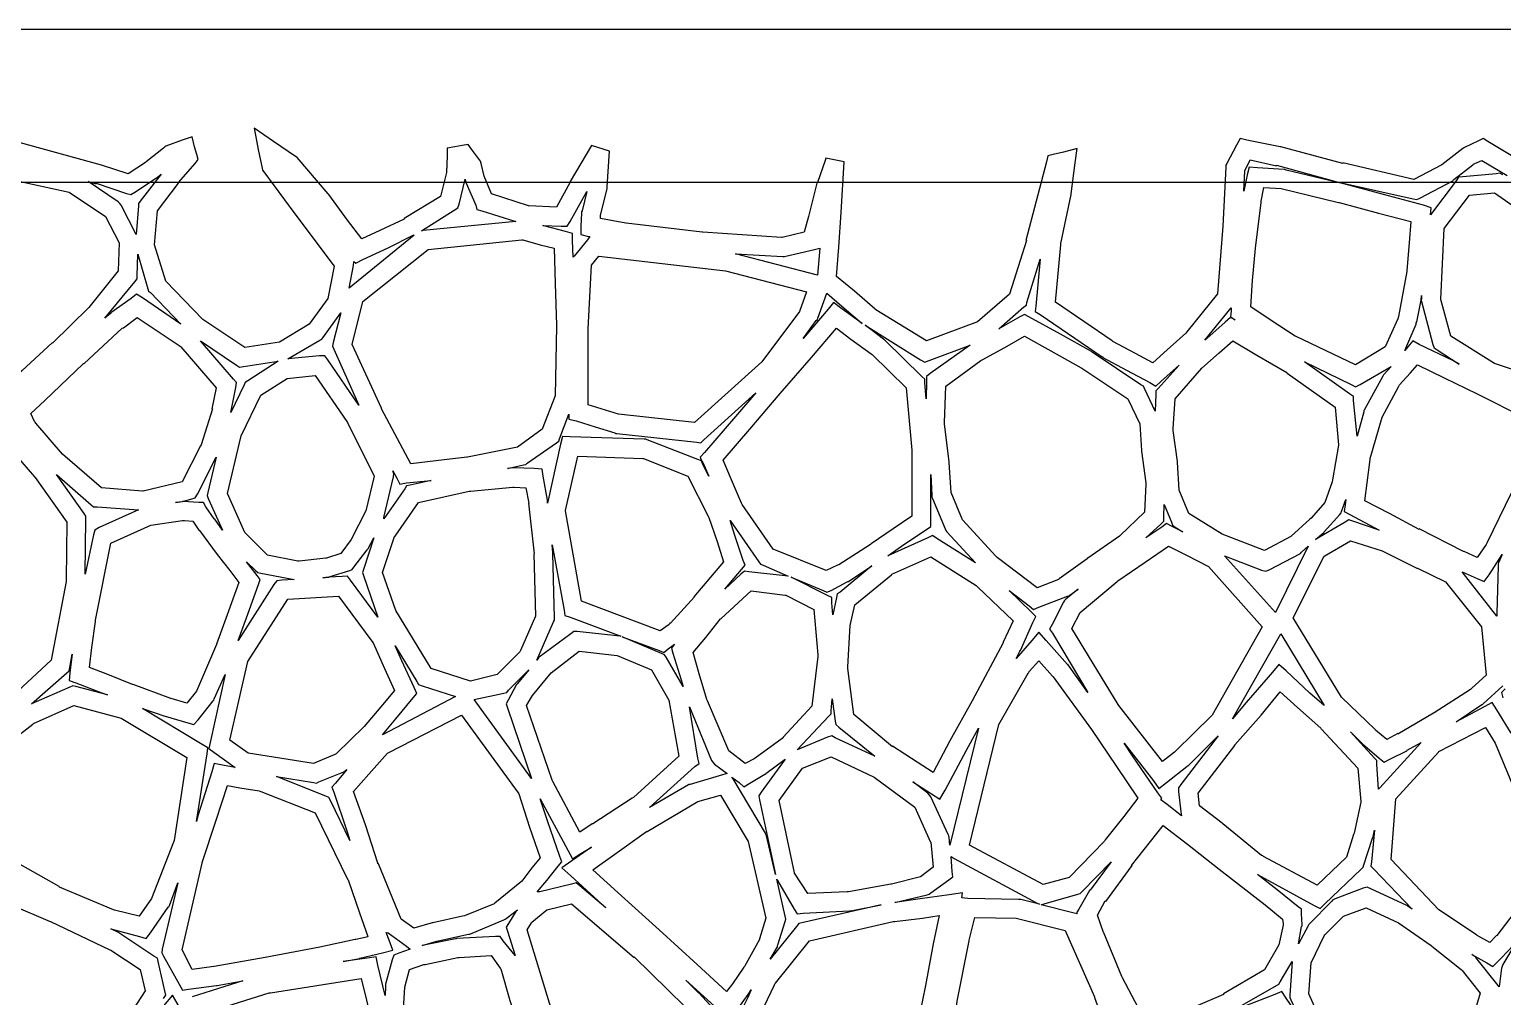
# Model space of a CAD drawing. Extents: x 0 to 84.1, y 0 to 54.9.
# Drawn here: x 19.44 to 41.2, y 40.58 to 54.87 of the extents above; entities that cross this region are included whole.
import ezdxf

# ---------------------------------------------------------------- set-up
doc = ezdxf.new("R2010")
doc.units = 0
doc.layers.add('Layer_1', color=7, linetype='CONTINUOUS')

msp = doc.modelspace()

# ---------------------------------------------------------------- linework, layer by layer
at = {"layer": 'Layer_1', "color": 7}
for points in [[(78.731181, 54.867691), (69.558958, 54.867691), (60.386736, 54.867691), (51.223333, 54.867691), (42.051111, 54.867691), (32.878889, 54.867691), (23.715486, 54.867691), (14.543264, 54.867691), (5.371042, 54.867691), (5.371042, 54.867706)], [(41.42517, 52.948355), (40.984198, 53.212938), (40.913643, 53.257035), (40.843087, 53.221757), (40.64, 53.124715), (40.622361, 53.11591), (40.613556, 53.107105), (40.304875, 52.86898), (39.890361, 52.648493), (38.840847, 52.895438), (38.840847, 52.886633), (37.923625, 53.133577), (37.91482, 53.133577), (37.420931, 53.230591), (37.323917, 53.257035), (37.271, 53.160021), (37.129889, 52.886618), (37.11225, 52.860174), (37.11225, 52.83373), (37.068153, 51.960605), (36.988778, 50.964008), (36.538987, 50.399563), (36.521348, 50.381924), (36.247945, 50.13498), (36.036278, 49.940952), (35.780514, 50.082063), (35.445375, 50.258452), (35.43657, 50.267258), (34.598723, 50.840521), (34.678098, 51.687188), (34.678098, 51.704827), (34.828028, 52.428021), (34.828028, 52.436827), (34.889765, 52.895438), (34.916209, 53.107105), (34.713362, 53.054188), (34.563431, 53.01891), (34.484056, 53.001271), (34.466417, 52.913077), (34.157737, 51.74891), (34.166542, 51.74891), (33.919597, 50.95516), (33.443347, 50.549466), (32.693695, 50.267243), (31.944042, 50.725855), (31.935237, 50.73466), (31.626556, 50.999243), (31.361973, 51.219729), (31.39725, 51.651882), (31.432528, 52.16341), (31.476625, 52.913063), (31.203223, 52.965979), (31.194417, 52.930702), (31.079765, 52.604382), (31.070959, 52.595577), (30.947487, 52.101688), (30.885751, 51.872382), (30.559431, 51.793007), (30.550626, 51.793007), (29.386459, 51.872382), (29.377654, 51.872382), (28.257585, 52.004674), (28.248779, 52.004674), (27.878363, 52.07523), (27.878363, 52.119327), (27.975377, 52.516202), (27.975377, 52.533841), (27.975377, 52.542646), (28.010654, 53.071813), (27.746071, 53.151188), (27.428571, 52.622021), (27.428571, 52.613216), (27.225724, 52.242799), (26.820029, 52.260438), (26.81121, 52.260438), (26.264404, 52.436827), (26.158571, 52.70141), (26.114474, 52.886618), (26.105654, 52.921896), (26.088015, 52.939535), (25.973363, 53.098285), (25.920446, 53.168841), (25.832252, 53.151202), (25.726418, 53.133563), (25.611765, 53.115924), (25.611765, 53.001271), (25.602946, 52.754327), (25.514752, 52.401549), (24.976765, 52.07523), (24.976765, 52.066424), (24.615168, 51.898855), (24.350585, 51.775383), (24.138918, 52.048785), (23.865515, 52.428021), (23.856696, 52.436827), (23.398085, 52.974813), (23.380446, 52.983618), (23.371627, 52.992424), (23.045307, 53.21291), (22.763085, 53.406937), (22.824821, 53.071799), (22.877738, 52.816035), (22.886557, 52.78959), (22.904196, 52.763146), (23.362807, 52.145785), (23.94489, 51.369674), (23.847877, 50.893424), (23.574474, 50.514188), (23.133502, 50.249605), (22.621974, 50.17023), (22.004613, 50.584743), (21.457807, 51.149188), (21.290238, 51.687174), (21.334335, 52.189882), (21.643015, 52.595577), (21.643015, 52.604382), (21.88996, 52.886604), (21.934057, 52.94834), (21.916418, 53.018896), (21.88114, 53.133549), (21.845863, 53.283479), (21.695932, 53.230563), (21.457807, 53.142368), (21.440168, 53.133563), (21.422529, 53.115924), (21.166667, 52.913049), (21.157847, 52.904243), (20.902083, 52.736674), (20.505208, 52.860146), (19.288125, 53.195285)], [(41.204374, 52.718978), (41.160277, 52.745423), (41.10736, 52.736617), (40.613471, 52.69252), (40.551735, 52.683715), (40.516457, 52.630798), (40.137221, 52.12809), (40.146026, 52.233923), (40.031374, 52.269201), (39.440471, 52.427951), (38.858388, 52.586701), (38.849582, 52.586701), (38.002916, 52.789548), (37.985277, 52.798353), (37.976471, 52.798353), (37.579596, 52.824798), (37.456124, 52.833603), (37.42968, 52.71895), (37.376763, 52.480825), (37.394402, 52.780686), (37.473777, 52.939436), (37.473819, 52.939507)], [(37.473819, 52.939507), (37.861875, 52.851312), (37.861875, 52.860118), (38.770278, 52.613173), (38.779083, 52.613173), (39.881514, 52.366229), (39.93443, 52.357424), (39.978528, 52.375062), (40.463597, 52.630826), (40.472402, 52.639632), (40.481208, 52.648437), (40.76343, 52.868923), (40.772235, 52.877728), (40.789874, 52.886534), (40.895707, 52.930631), (41.266124, 52.710145)], [(21.387153, 52.727897), (21.078472, 52.331022), (21.052014, 52.295744), (21.052014, 52.260466), (21.016736, 51.837133), (20.79625, 52.269286), (20.778611, 52.29573), (20.752153, 52.322174), (20.311181, 52.622035), (20.425833, 52.586757), (20.425833, 52.595563), (20.875625, 52.445632), (20.937361, 52.427993), (20.999097, 52.463271), (21.316597, 52.674938), (21.325417, 52.674938), (21.334236, 52.683743), (21.387153, 52.72784), (21.387153, 52.727897)], [(25.87625, 52.657299), (25.885069, 52.622021), (25.893889, 52.604382), (25.893889, 52.595577), (26.035, 52.269257), (26.052639, 52.207521), (26.123194, 52.189882), (26.625903, 52.031104), (25.258889, 51.898812), (25.232431, 51.889993), (25.7175, 52.198674), (25.770417, 52.233951), (25.788056, 52.286868), (25.87625, 52.657285), (25.87625, 52.657299)], [(5.371042, 52.609928), (5.3975, 52.609928), (14.543264, 52.609928), (23.715486, 52.609928), (32.878889, 52.609928), (42.051111, 52.609928)], [(19.217569, 52.63966), (20.028958, 52.463271), (20.566944, 52.101674), (20.769792, 51.713618), (20.752153, 51.299104), (20.32, 50.761104), (19.782014, 50.231937), (19.782014, 50.240743), (19.332222, 49.826229), (19.138194, 49.658659), (19.085278, 49.605743), (18.882431, 49.993798), (18.600208, 50.549423), (18.326806, 51.096229), (18.088681, 51.563659), (18.220972, 51.722409), (18.397361, 51.934076), (18.406181, 51.942881), (18.415, 51.951687), (19.217569, 52.639603), (19.217569, 52.63966)], [(27.675417, 52.472133), (27.604861, 52.189911), (27.596042, 52.172272), (27.596042, 52.154633), (27.587222, 51.960605), (27.587222, 51.837133), (27.701875, 51.810689), (27.719514, 51.810689), (27.684236, 51.757772), (27.490208, 51.519647), (27.472569, 51.502008), (27.46375, 51.748952), (27.46375, 51.854786), (27.357917, 51.88123), (27.058056, 51.960605), (27.022778, 51.96941), (27.296181, 51.960605), (27.384375, 51.960605), (27.428472, 52.031161), (27.675417, 52.472133), (27.675417, 52.472133)], [(37.676667, 52.533855), (37.932431, 52.516216), (38.779097, 52.313369), (38.787903, 52.313369), (39.369986, 52.154619), (39.846236, 52.031146), (39.819792, 51.713646), (39.784514, 51.307952), (39.784514, 51.290313), (39.661042, 50.628855), (39.652236, 50.593577), (39.467028, 50.179063), (39.026056, 49.91448), (38.152931, 50.328994), (38.135292, 50.337799), (37.782514, 50.567105), (37.482653, 50.769952), (37.509097, 51.158007), (37.553194, 51.634257), (37.632569, 52.313355), (37.632569, 52.330993), (37.676667, 52.533841), (37.676667, 52.533855)], [(41.080972, 52.454494), (42.06875, 51.766577), (42.086389, 51.748938), (43.100625, 50.717063), (42.836042, 49.923313), (42.209861, 49.552897), (41.080972, 49.932133), (40.437153, 50.337827), (40.287222, 50.875813), (40.287222, 50.884619), (40.340139, 51.925313), (40.710556, 52.419202), (41.080972, 52.45448), (41.080972, 52.454494)], [(25.108958, 51.828257), (25.117778, 51.828257), (25.126597, 51.828257), (24.165278, 51.043326), (24.227014, 51.378465), (24.235833, 51.440201), (24.262292, 51.413757), (24.368125, 51.466674), (24.738542, 51.643063), (25.108958, 51.828271), (25.108958, 51.828257)], [(26.714097, 51.757701), (26.731736, 51.757701), (26.9875, 51.687146), (27.190347, 51.634229), (27.207986, 51.113882), (27.225625, 50.496521), (27.225625, 50.487715), (27.207986, 49.45584), (27.013958, 48.961952), (26.652361, 48.697368), (25.911528, 48.547438), (25.902708, 48.547438), (25.444097, 48.494521), (25.073681, 48.450424), (24.879653, 48.82084), (24.641528, 49.261813), (24.641528, 49.270618), (24.209375, 50.214299), (24.368125, 50.849299), (25.329444, 51.61659), (26.714097, 51.757701), (26.714097, 51.757701)], [(31.115, 51.634243), (31.079722, 51.237368), (29.871458, 51.554868), (30.568194, 51.510771), (30.594639, 51.510771), (30.612278, 51.519576), (31.035611, 51.61659), (31.114986, 51.634229), (31.115, 51.634243)], [(21.043194, 51.546049), (21.193125, 51.034521), (21.201944, 50.999243), (21.228403, 50.981604), (21.678194, 50.514174), (21.11375, 50.902229), (21.025556, 50.955146), (20.946181, 50.89341), (20.646319, 50.681743), (20.646319, 50.672938), (20.6375, 50.672938), (20.558125, 50.602382), (20.999097, 51.140368), (21.034375, 51.184466), (21.034375, 51.228563), (21.043194, 51.546063), (21.043194, 51.546049)], [(27.851806, 51.519605), (29.721528, 51.299118), (30.920972, 50.990438), (30.815139, 50.699396), (30.259514, 49.958563), (29.262917, 49.05898), (28.142847, 49.182452), (27.887083, 49.261827), (27.693056, 49.323563), (27.693056, 49.835091), (27.693056, 50.434813), (27.693056, 50.443618), (27.745972, 51.387299), (27.851806, 51.51959), (27.851806, 51.519605)], [(34.369375, 51.47555), (34.307639, 50.778814), (34.298834, 50.699439), (34.369389, 50.655341), (35.286611, 50.029161), (35.295417, 50.029161), (35.295417, 50.020355), (35.648194, 49.835147), (35.992153, 49.649939), (36.080347, 49.597022), (36.150903, 49.667578), (36.424306, 49.905703), (36.115625, 49.561744), (36.080347, 49.526467), (36.080347, 49.47355), (36.071542, 49.226605), (35.912792, 49.561744), (35.895153, 49.597022), (35.859875, 49.614661), (35.136681, 50.09973), (35.127875, 50.108536), (34.669264, 50.3643), (34.201806, 50.619993), (34.140069, 50.655271), (34.069514, 50.619993), (33.760833, 50.443604), (34.13125, 50.769924), (34.166528, 50.796368), (34.175333, 50.831646), (34.369361, 51.475465), (34.369375, 51.47555)], [(31.220833, 50.972771), (31.441319, 50.778743), (31.741181, 50.522979), (31.423681, 50.752285), (31.317847, 50.83166), (31.238472, 50.734646), (30.868056, 50.302493), (31.062083, 50.567076), (31.079722, 50.584715), (31.088528, 50.602354), (31.220819, 50.972771), (31.220833, 50.972771)], [(40.005, 50.937493), (40.005, 50.893396), (39.996195, 50.866952), (40.005, 50.849313), (40.172569, 50.214313), (40.190208, 50.161396), (40.234306, 50.134952), (40.560625, 49.923285), (40.463611, 49.976202), (39.969722, 50.214327), (39.872708, 50.267243), (39.802153, 50.179049), (39.758056, 50.126132), (39.925625, 50.514188), (39.925625, 50.531827), (39.93443, 50.549466), (39.996166, 50.866966), (40.004972, 50.937521), (40.005, 50.937493)], [(37.191597, 50.752285), (37.191597, 50.708187), (37.182792, 50.619993), (37.253347, 50.575896), (37.182792, 50.611174), (37.103417, 50.540618), (36.830014, 50.302493), (36.80357, 50.276049), (37.191625, 50.752299), (37.191597, 50.752285)], [(21.034375, 50.611202), (21.669375, 50.187868), (21.678194, 50.179063), (22.198542, 49.570521), (22.136806, 49.261841), (22.145625, 49.261841), (21.978056, 48.732674), (21.969236, 48.715035), (21.695833, 48.185869), (21.122569, 48.044758), (21.11375, 48.044758), (20.505208, 48.097674), (19.931944, 48.591563), (19.535069, 49.050174), (19.52625, 49.067813), (19.517431, 49.076618), (19.464514, 49.191271), (19.667361, 49.385299), (20.240625, 49.932105), (20.249444, 49.932105), (20.813889, 50.452452), (20.831528, 50.461257), (21.034375, 50.611188), (21.034375, 50.611202)], [(24.041806, 50.681729), (23.927153, 50.240757), (23.918333, 50.18784), (23.935972, 50.143743), (24.306389, 49.314715), (23.847778, 49.984993), (23.803681, 50.046729), (23.724306, 50.046729), (23.256875, 50.002632), (23.733125, 50.276035), (23.759583, 50.293674), (23.777222, 50.311312), (24.041806, 50.681729), (24.041806, 50.681729)], [(31.785278, 50.496549), (32.605486, 49.985021), (32.667222, 49.949743), (32.728958, 49.976188), (33.3375, 50.205493), (32.746597, 49.78216), (32.693681, 49.738063), (32.693681, 49.667507), (32.684875, 49.411743), (32.667236, 49.649868), (32.667236, 49.702785), (32.623139, 49.738063), (32.076334, 50.276049), (32.067528, 50.284854), (32.058723, 50.293659), (31.78532, 50.496507), (31.785278, 50.496549)], [(21.969236, 50.267243), (22.498403, 49.905646), (22.5425, 49.879202), (22.604236, 49.888007), (23.115764, 49.967382), (22.665972, 49.676341), (22.630694, 49.649896), (22.613056, 49.614619), (22.419028, 49.208924), (22.489583, 49.579341), (22.498403, 49.649896), (22.454306, 49.702813), (21.969236, 50.267258), (21.969236, 50.267243)], [(31.361944, 50.452452), (31.573611, 50.293702), (31.873472, 50.073216), (31.891111, 50.06441), (32.393819, 49.570521), (32.473194, 48.653299), (32.473194, 48.644494), (32.473194, 48.124147), (32.473194, 47.674355), (32.199792, 47.489147), (31.873472, 47.268661), (31.864667, 47.259855), (31.397236, 46.959994), (31.379597, 46.951189), (31.212028, 46.871814), (30.427097, 47.189314), (29.968486, 47.850772), (29.959681, 47.868411), (29.80975, 48.212369), (29.686278, 48.503411), (30.083153, 48.962022), (30.532945, 49.491189), (30.991556, 50.020355), (31.361973, 50.452508), (31.361944, 50.452452)], [(34.140069, 50.337799), (34.528125, 50.117313), (34.977917, 49.870368), (34.986722, 49.861563), (35.665819, 49.411771), (35.842208, 49.041355), (35.868652, 48.64448), (35.868652, 48.635674), (35.930388, 48.168244), (35.930388, 48.150605), (35.91275, 47.736091), (35.551152, 47.392133), (35.542347, 47.383327), (35.074916, 47.057008), (35.066111, 47.057008), (35.066111, 47.048203), (34.651597, 46.748342), (34.642792, 46.739536), (34.325292, 46.616064), (33.734389, 47.065856), (33.71675, 47.083495), (33.222861, 47.621481), (33.055292, 48.027175), (33.028848, 48.468147), (33.028848, 48.476953), (32.958292, 49.041397), (32.958292, 49.059036), (32.975931, 49.597022), (33.496278, 49.976258), (33.513917, 49.985064), (33.849056, 50.170272), (34.140069, 50.337771), (34.140069, 50.337799)], [(37.218056, 50.267243), (37.570833, 50.055577), (38.011806, 49.799813), (38.020611, 49.791008), (38.726166, 49.288299), (38.779083, 48.732674), (38.779083, 48.723869), (38.690889, 48.212341), (38.682083, 48.185897), (38.57625, 47.877216), (38.373403, 47.647911), (38.355764, 47.630272), (38.073542, 47.374508), (37.685486, 47.171661), (37.059306, 47.409786), (36.565417, 47.718466), (36.424306, 48.062425), (36.397861, 48.476939), (36.397861, 48.485744), (36.336125, 48.944355), (36.336125, 48.961994), (36.336125, 48.970799), (36.362569, 49.411771), (36.759444, 49.861563), (37.015208, 50.090869), (37.218056, 50.267258), (37.218056, 50.267243)], [(38.276389, 49.958577), (38.964306, 49.623438), (39.026042, 49.58816), (39.096597, 49.623438), (39.555208, 49.888021), (39.449375, 49.773369), (39.44057, 49.764563), (39.431764, 49.746924), (39.158362, 49.244216), (39.149556, 49.235411), (39.149556, 49.217772), (39.052542, 48.856175), (38.999626, 49.385341), (38.999626, 49.447077), (38.93789, 49.482355), (38.276431, 49.958605), (38.276389, 49.958577)], [(41.327917, 48.018285), (40.966319, 47.277452), (40.957514, 47.259813), (40.825222, 47.065785), (40.631195, 47.15398), (40.622389, 47.15398), (39.96975, 47.489118), (39.96975, 47.480313), (39.528778, 47.718438), (39.167181, 47.903646), (39.202459, 48.16823), (39.246556, 48.512188), (39.246556, 48.529827), (39.422945, 49.138369), (39.66107, 49.58816), (39.669875, 49.596966), (39.678681, 49.614605), (39.837431, 49.790993), (39.943264, 49.914466), (39.943264, 49.914437)], [(39.943264, 49.914437), (40.340139, 49.72041), (40.825208, 49.482285), (41.530764, 49.129507)], [(23.662569, 49.755702), (24.13, 49.076604), (24.138819, 49.058965), (24.535694, 48.265215), (24.412222, 47.753688), (24.191736, 47.330354), (24.041806, 47.127507), (23.830139, 47.056952), (23.821319, 47.056952), (23.424444, 47.012854), (23.406806, 47.012854), (22.957014, 47.101049), (22.621875, 47.436188), (22.366111, 48.009437), (22.568958, 48.864924), (22.86, 49.464646), (23.248056, 49.71159), (23.662569, 49.755687), (23.662569, 49.755702)], [(30.171319, 49.499952), (29.871458, 49.147174), (29.412847, 48.618007), (29.351111, 48.547452), (29.36875, 48.494535), (29.386389, 48.468091), (29.474583, 48.265244), (29.386389, 48.441633), (29.36875, 48.494549), (29.315833, 48.512188), (28.566181, 48.80323), (28.548542, 48.812035), (28.522097, 48.812035), (27.428486, 48.847313), (27.313819, 48.856104), (27.287361, 48.741451), (27.093333, 47.868326), (27.093333, 47.903604), (27.093333, 47.912409), (27.031597, 48.265187), (27.013958, 48.371021), (26.899306, 48.379826), (26.590625, 48.388631), (26.581806, 48.388631), (26.572986, 48.388631), (26.502431, 48.379826), (26.740556, 48.432743), (26.775833, 48.441548), (26.793472, 48.459187), (27.225625, 48.759048), (27.260903, 48.785492), (27.269722, 48.82077), (27.410833, 49.182367), (27.410833, 49.111812), (27.516667, 49.085367), (27.798889, 48.997173), (28.089931, 48.908978), (28.09875, 48.900173), (28.116389, 48.900173), (29.298194, 48.767881), (29.359931, 48.759076), (29.404028, 48.803173), (30.171319, 49.499909), (30.171319, 49.499952)], [(19.032361, 48.812035), (19.235208, 48.58273), (19.517431, 48.25641), (19.52625, 48.247605), (19.993681, 47.586146), (19.984861, 46.73948), (19.984861, 46.713036), (19.764375, 45.548869), (19.199931, 45.028522), (18.776597, 44.790397), (18.767778, 44.790397), (18.688403, 44.755119), (18.600208, 44.966786), (18.591389, 44.966786), (18.362083, 45.786994), (18.370903, 45.786994), (17.974028, 47.674355), (18.476736, 48.344633), (18.485556, 48.353438), (18.494375, 48.362243), (18.803056, 48.618007), (19.032361, 48.812035), (19.032361, 48.812035)], [(22.198542, 48.54748), (22.075069, 48.027133), (22.06625, 47.983036), (22.083889, 47.938938), (22.295556, 47.471508), (22.180903, 47.630258), (22.172083, 47.639063), (22.048611, 47.815452), (22.013333, 47.877188), (21.942778, 47.877188), (21.713472, 47.894827), (21.704653, 47.894827), (21.695833, 47.886022), (21.598819, 47.877216), (21.704653, 47.894855), (21.828125, 47.930133), (21.889861, 47.947772), (21.925139, 48.000689), (22.198542, 48.547494), (22.198542, 48.54748)], [(27.543125, 48.565119), (28.504444, 48.529841), (28.51325, 48.529841), (29.165889, 48.265258), (29.46575, 47.674355), (29.474555, 47.656716), (29.598027, 47.303938), (29.695041, 47.004077), (29.501013, 46.774772), (29.254069, 46.48373), (29.262874, 46.48373), (28.910097, 46.095674), (28.901291, 46.095674), (28.892486, 46.078036), (28.760194, 45.981022), (27.596028, 46.421994), (27.357903, 47.75373), (27.357903, 47.762535), (27.543111, 48.565105), (27.543125, 48.565119)], [(24.809097, 48.344633), (24.870833, 48.238799), (24.914931, 48.150605), (25.011944, 48.168244), (25.373542, 48.203522), (25.064861, 48.132966), (25.011944, 48.124161), (24.985486, 48.080064), (24.676806, 47.639091), (24.676806, 47.65673), (24.817917, 48.256452), (24.826736, 48.30055), (24.809097, 48.344647), (24.809097, 48.344633)], [(19.84375, 48.291716), (20.355278, 47.841924), (20.390556, 47.81548), (20.443472, 47.81548), (21.052014, 47.771383), (20.469931, 47.5068), (20.408194, 47.471522), (20.390556, 47.400966), (20.267083, 46.818883), (20.275903, 47.630272), (20.275903, 47.674369), (20.249444, 47.718396), (19.84375, 48.29166), (19.84375, 48.291716)], [(26.581806, 48.106522), (26.599444, 48.106522), (26.775833, 48.097717), (26.819931, 47.868411), (26.811111, 47.868411), (26.899306, 47.118758), (26.890486, 47.118758), (26.916944, 46.201536), (26.696458, 45.690008), (26.687639, 45.672369), (26.3525, 45.33723), (25.955625, 45.240217), (25.373542, 45.425425), (24.853194, 46.280911), (24.659167, 46.845355), (24.835556, 47.374522), (24.844375, 47.383327), (25.188333, 47.877216), (25.937986, 48.044786), (25.955625, 48.044786), (26.581806, 48.106522), (26.581806, 48.106522)], [(32.755417, 48.291716), (32.773056, 47.983036), (32.773056, 47.956591), (32.781861, 47.938952), (32.967069, 47.489161), (32.975875, 47.462717), (32.993513, 47.445078), (33.416847, 46.986467), (32.843583, 47.348064), (32.781847, 47.392161), (32.711291, 47.356883), (32.120388, 47.0923), (32.358513, 47.259869), (32.693652, 47.480355), (32.755388, 47.524453), (32.755388, 47.595008), (32.755388, 48.124175), (32.755388, 48.291744), (32.755417, 48.291716)], [(38.884931, 47.921328), (38.876125, 47.841953), (38.858486, 47.744939), (38.946681, 47.700842), (39.378834, 47.471536), (38.990778, 47.603828), (38.929042, 47.621467), (38.876125, 47.586189), (38.435153, 47.330425), (38.558625, 47.436258), (38.567431, 47.445064), (38.796736, 47.700827), (38.814375, 47.727272), (38.82318, 47.744911), (38.884916, 47.921299), (38.884931, 47.921328)], [(36.203819, 47.850702), (36.309653, 47.586118), (36.327292, 47.542021), (36.362569, 47.515577), (36.477222, 47.445021), (36.318472, 47.524396), (36.239097, 47.568493), (36.168542, 47.515577), (35.930417, 47.356827), (36.150903, 47.559674), (36.195, 47.603771), (36.195, 47.665507), (36.203805, 47.850716), (36.203819, 47.850702)], [(21.704653, 47.612591), (21.731111, 47.612591), (21.854583, 47.603785), (21.942778, 47.471494), (21.951597, 47.471494), (21.951597, 47.462688), (22.216181, 47.109911), (22.401389, 46.871786), (22.533681, 46.695397), (22.38375, 46.272063), (22.207361, 45.786994), (22.207361, 45.778189), (21.9075, 45.090272), (21.766389, 44.913883), (21.537083, 44.984439), (21.528264, 44.984439), (20.972639, 45.187286), (20.963819, 45.187286), (20.602222, 45.337146), (20.328819, 45.442979), (20.364097, 45.734021), (20.417014, 46.122076), (20.417014, 46.139715), (20.646319, 47.277424), (21.237222, 47.542007), (21.704653, 47.612562), (21.704653, 47.612591)], [(29.792083, 47.612591), (30.215417, 47.004049), (30.241861, 46.968771), (30.277139, 46.951132), (30.647555, 46.792382), (30.065472, 46.854118), (30.003736, 46.862924), (29.950819, 46.818827), (29.712694, 46.59834), (29.959639, 46.889382), (30.012555, 46.951118), (29.986111, 47.021674), (29.862639, 47.39209), (29.792083, 47.612577), (29.792083, 47.612591)], [(24.526875, 47.356827), (24.376944, 46.889396), (24.359306, 46.845299), (24.376944, 46.801202), (24.588611, 46.183841), (24.182917, 46.730646), (24.138819, 46.792382), (24.059444, 46.783577), (23.865417, 46.774772), (23.777222, 46.765966), (23.856597, 46.774772), (23.865417, 46.774772), (23.883056, 46.783577), (24.174097, 46.871771), (24.209375, 46.88941), (24.235833, 46.924688), (24.429861, 47.180452), (24.438681, 47.189257), (24.4475, 47.198063), (24.526875, 47.356813), (24.526875, 47.356827)], [(27.163889, 47.250965), (27.340278, 46.289646), (27.349097, 46.210271), (27.428472, 46.183827), (28.178125, 45.901604), (28.160486, 45.901604), (27.534306, 45.97216), (27.481389, 45.97216), (27.437292, 45.936882), (26.969861, 45.592924), (26.961042, 45.584118), (26.952222, 45.56648), (26.934583, 45.548841), (27.181528, 46.113285), (27.199167, 46.139729), (27.199167, 46.175007), (27.172708, 47.127507), (27.172708, 47.136312), (27.163889, 47.250965), (27.163889, 47.250965)], [(36.265556, 47.233326), (36.530139, 47.101035), (36.856458, 46.933465), (37.650208, 46.042701), (36.909375, 44.737424), (36.362569, 44.199437), (36.353764, 44.190632), (36.177375, 44.049521), (35.533556, 44.878549), (35.52475, 44.896188), (34.836834, 46.016257), (34.960306, 46.254382), (35.507112, 46.712993), (35.515917, 46.721799), (35.921611, 46.995201), (36.265556, 47.233326), (36.265556, 47.233326)], [(38.329306, 47.233326), (37.844236, 46.254368), (37.094583, 47.092215), (37.641389, 46.880549), (37.703125, 46.86291), (37.764861, 46.889354), (38.205833, 47.118659), (38.214639, 47.127465), (38.232278, 47.145104), (38.329306, 47.233326), (38.329306, 47.233326)], [(38.955486, 47.31273), (39.422917, 47.162799), (39.440556, 47.153994), (39.934444, 46.907049), (39.94325, 46.907049), (40.357764, 46.704202), (40.88693, 46.042744), (40.957486, 45.328369), (40.745819, 45.134341), (40.72818, 45.116702), (40.190194, 44.772744), (40.181389, 44.763938), (39.652222, 44.455258), (39.652222, 44.464063), (39.493472, 44.375869), (39.325903, 44.51698), (39.317097, 44.525785), (38.823209, 45.002035), (38.108834, 46.175021), (38.567445, 47.083424), (38.9555, 47.31273), (38.955486, 47.31273)], [(22.648333, 47.004049), (22.780625, 46.871757), (22.815903, 46.845313), (22.86, 46.836508), (23.353889, 46.739494), (23.168681, 46.730689), (23.098125, 46.721883), (23.054028, 46.668882), (22.524861, 45.839854), (22.648333, 46.174993), (22.824722, 46.668882), (22.851181, 46.739437), (22.807083, 46.801174), (22.648333, 47.004021), (22.648333, 47.004049)], [(32.755417, 47.074576), (33.425694, 46.651243), (33.443333, 46.633604), (33.9725, 46.130896), (33.822569, 45.813396), (33.822569, 45.80459), (33.363958, 44.949104), (33.037639, 44.358202), (32.790694, 43.890771), (32.552569, 44.040702), (32.190972, 44.278827), (32.190972, 44.270021), (31.617708, 44.746271), (31.529514, 45.425368), (31.529514, 45.443007), (31.529514, 45.451813), (31.564792, 46.060354), (31.635347, 46.369035), (32.173333, 46.809993), (32.182139, 46.818798), (32.755403, 47.074562), (32.755417, 47.074576)], [(41.195625, 47.109854), (41.142708, 46.986382), (41.133903, 46.968743), (41.133903, 46.942299), (41.116264, 46.245563), (41.116264, 46.227924), (41.116264, 46.219118), (41.116264, 46.20148), (40.604736, 46.854118), (40.825222, 46.757105), (40.931056, 46.713007), (41.001611, 46.810021), (41.195639, 47.109882), (41.195625, 47.109854)], [(31.882292, 46.942313), (31.414861, 46.554257), (31.370764, 46.527813), (31.361959, 46.474896), (31.309042, 46.219133), (31.291403, 46.395521), (31.291403, 46.474896), (31.220847, 46.510174), (30.691681, 46.774758), (31.167931, 46.58073), (31.220847, 46.554286), (31.282584, 46.58073), (31.520709, 46.704202), (31.529514, 46.713007), (31.538319, 46.713007), (31.882278, 46.942313), (31.882292, 46.942313)], [(30.100764, 46.571953), (30.603472, 46.510217), (30.612278, 46.510217), (31.026791, 46.29855), (31.088528, 45.628272), (31.088528, 45.601828), (31.000333, 44.869814), (30.577, 44.411203), (30.559361, 44.393564), (30.162486, 44.102522), (30.144847, 44.093717), (30.012555, 44.023161), (29.77443, 44.20837), (29.45693, 44.949203), (29.448125, 44.966842), (29.333472, 45.346078), (29.245278, 45.663578), (29.430486, 45.884064), (29.650972, 46.157467), (29.659778, 46.166272), (30.10075, 46.571967), (30.100764, 46.571953)], [(34.933819, 46.598397), (34.748611, 46.448466), (34.730972, 46.430827), (34.713333, 46.404383), (34.545764, 46.078064), (34.510486, 46.007508), (34.554583, 45.945772), (35.074931, 45.072647), (34.783889, 45.478342), (34.783889, 45.487147), (34.775084, 45.487147), (34.457584, 45.839925), (34.35175, 45.963397), (34.245917, 45.839925), (34.016611, 45.575341), (34.069528, 45.681175), (34.069528, 45.68998), (34.078333, 45.68998), (34.263542, 46.104494), (34.307639, 46.192688), (34.237083, 46.263244), (33.910764, 46.580744), (34.210625, 46.351438), (34.272361, 46.298522), (34.351736, 46.333799), (34.775069, 46.492549), (34.792708, 46.501355), (34.810347, 46.51016), (34.933819, 46.598355), (34.933819, 46.598397)], [(24.006528, 46.492578), (24.500417, 45.831119), (24.518056, 45.804675), (24.685625, 45.425439), (24.835556, 45.09912), (24.632708, 44.860995), (24.385764, 44.569953), (23.97125, 44.164258), (23.953611, 44.155453), (23.636111, 44.023161), (22.674792, 44.173092), (22.401389, 44.36712), (22.665972, 45.531286), (23.256875, 46.448509), (24.006528, 46.492606), (24.006528, 46.492578)], [(37.923611, 45.936967), (38.567431, 44.878633), (38.355764, 45.063842), (38.002986, 45.390161), (37.897153, 45.487175), (37.800139, 45.372522), (37.412083, 44.922731), (37.209236, 44.684606), (37.923611, 45.936967), (37.923611, 45.936967)], [(24.844375, 45.760606), (25.161875, 45.231439), (25.188333, 45.187342), (25.24125, 45.169703), (25.735139, 45.010953), (24.659167, 44.446509), (24.853194, 44.684634), (25.108958, 44.993314), (25.161875, 45.055051), (25.126597, 45.143245), (24.941389, 45.539993), (24.844375, 45.760479), (24.844375, 45.760606)], [(28.195764, 45.892884), (28.742569, 45.690036), (28.813125, 45.663592), (28.874861, 45.716509), (28.971875, 45.787064), (28.927778, 45.725328), (28.945417, 45.654773), (29.068889, 45.257771), (29.095333, 45.160757), (28.848389, 45.59291), (28.821944, 45.628187), (28.777847, 45.645826), (28.195764, 45.892771), (28.195764, 45.892884)], [(20.073056, 45.637049), (20.037778, 45.363646), (20.028958, 45.248994), (20.125972, 45.213716), (20.496389, 45.072605), (20.593403, 45.037327), (20.125972, 45.160799), (20.081875, 45.169605), (20.037778, 45.151937), (19.473333, 44.904993), (19.993681, 45.363604), (20.028958, 45.390048), (20.037778, 45.442965), (20.073056, 45.636993), (20.073056, 45.637049)], [(27.560764, 45.681104), (28.125208, 45.619368), (28.627917, 45.407701), (28.883681, 44.95791), (29.033611, 44.128882), (28.363333, 43.52034), (28.345694, 43.511535), (27.763611, 43.132299), (27.754792, 43.132299), (27.569583, 43.008827), (27.172708, 43.758479), (27.163889, 43.776118), (26.784653, 44.878549), (26.872847, 45.028479), (27.14625, 45.363618), (27.560764, 45.681118), (27.560764, 45.681104)], [(34.351736, 45.539993), (34.554583, 45.310687), (34.563389, 45.301882), (35.127833, 44.525771), (35.49825, 43.978965), (35.81575, 43.511535), (35.604083, 43.238132), (35.33068, 42.894174), (35.321875, 42.876535), (34.801528, 42.338549), (34.413472, 42.232715), (33.328681, 42.814799), (33.760833, 44.596327), (34.192986, 45.354799), (34.201791, 45.363604), (34.210597, 45.381243), (34.351708, 45.539993), (34.351736, 45.539993)], [(22.330833, 45.337202), (22.110347, 44.331786), (22.092708, 44.243591), (22.163264, 44.190674), (22.480764, 43.961369), (22.295556, 43.996647), (22.172083, 44.023091), (22.136806, 43.899619), (21.933958, 43.264619), (21.9075, 43.167605), (22.06625, 44.164202), (22.075069, 44.252396), (21.995694, 44.305313), (21.11375, 44.83448), (21.440069, 44.719827), (21.448889, 44.719827), (21.784028, 44.622813), (21.872222, 44.596369), (21.933958, 44.666924), (22.154444, 44.949147), (22.163264, 44.957952), (22.172083, 44.975549), (22.330833, 45.337146), (22.330833, 45.337202)], [(26.819931, 45.407744), (26.652361, 45.204896), (26.643542, 45.196091), (26.634722, 45.187286), (26.51125, 44.95798), (26.484792, 44.905064), (26.502431, 44.843327), (26.855208, 43.802633), (26.008542, 44.9668), (26.449514, 45.063814), (26.493611, 45.072619), (26.520069, 45.107897), (26.819931, 45.407758), (26.819931, 45.407744)], [(37.914792, 45.081438), (38.170556, 44.852133), (38.514514, 44.543452), (38.523319, 44.534647), (39.061305, 43.952564), (39.105403, 43.458675), (39.105403, 43.449869), (39.008389, 42.991258), (38.999583, 42.973619), (38.89375, 42.63848), (38.461597, 42.223967), (37.667847, 42.6473), (37.659042, 42.656105), (37.641403, 42.664911), (37.068139, 43.132341), (37.059334, 43.141146), (36.724195, 43.39691), (36.706556, 43.582119), (37.244542, 44.287674), (37.244542, 44.29648), (37.632598, 44.737452), (37.91482, 45.08141), (37.914792, 45.081438)], [(41.327931, 44.472854), (41.116264, 44.816813), (41.045709, 44.922646), (40.931056, 44.86091), (40.516542, 44.640424), (40.895778, 44.896188), (40.904583, 44.896188), (40.913389, 44.904993), (41.20443, 45.169576)], [(41.239722, 45.125507), (41.186806, 45.072591), (41.204444, 44.993216)], [(20.099514, 44.878549), (20.79625, 44.69334), (21.766389, 44.111257), (21.581181, 42.885354), (21.572361, 42.85891), (21.246042, 42.029882), (21.060833, 41.765299), (20.699236, 41.853493), (20.681597, 41.862299), (19.887847, 42.197438), (19.879028, 42.206243), (18.997083, 42.700132), (18.803056, 43.317493), (18.829514, 44.093604), (19.490972, 44.605132), (19.499792, 44.613937), (20.099514, 44.878521), (20.099514, 44.878549)], [(29.192361, 44.86091), (29.518681, 44.06716), (29.536319, 44.040716), (29.562764, 44.014271), (29.747972, 43.87316), (29.677416, 43.855521), (29.201166, 43.71441), (29.183528, 43.71441), (29.174722, 43.705605), (28.601458, 43.370466), (29.271736, 43.979008), (29.333472, 44.023105), (29.315833, 44.10248), (29.192361, 44.860952), (29.192361, 44.86091)], [(31.300208, 44.975549), (31.344306, 44.649229), (31.353111, 44.596312), (31.397208, 44.561035), (31.926375, 44.128882), (31.344291, 44.402285), (31.291375, 44.428729), (31.229639, 44.41109), (30.779847, 44.225882), (31.247278, 44.719771), (31.282555, 44.755048), (31.282555, 44.799146), (31.300194, 44.975534), (31.300208, 44.975549)], [(25.823333, 44.737424), (26.661181, 43.590896), (26.67, 43.573257), (26.82875, 43.079368), (26.9875, 42.629576), (26.864028, 42.479646), (26.714097, 42.285618), (26.687639, 42.259174), (26.317222, 41.959313), (26.308403, 41.950507), (25.867431, 41.774118), (25.840972, 41.765313), (25.4, 41.668299), (25.391181, 41.668299), (25.117778, 41.588882), (24.932569, 41.721174), (24.597431, 42.541382), (24.588611, 42.541382), (24.588611, 42.550187), (24.403403, 43.114632), (24.227014, 43.608521), (24.456319, 43.864284), (24.729722, 44.172965), (24.738542, 44.18177), (25.823333, 44.737395), (25.823333, 44.737424)], [(33.460972, 44.54341), (33.037639, 42.814799), (33.028834, 42.929452), (33.020028, 42.955896), (33.011223, 42.973535), (32.755459, 43.52916), (32.73782, 43.555604), (32.711376, 43.582048), (32.49089, 43.749618), (32.764293, 43.573229), (32.887765, 43.493854), (32.96714, 43.626145), (33.28464, 44.217048), (33.461029, 44.543368), (33.460972, 44.54341)], [(36.997569, 44.428771), (36.450764, 43.714396), (36.415486, 43.66148), (36.415486, 43.608563), (36.450764, 43.308702), (36.459569, 43.246966), (36.247903, 43.414535), (36.150889, 43.485091), (36.168528, 43.511535), (36.106791, 43.59091), (35.736375, 44.137715), (35.612903, 44.322924), (36.045055, 43.767299), (36.12443, 43.652646), (36.239083, 43.74084), (36.538944, 43.978965), (36.54775, 43.987771), (36.556555, 43.987771), (36.997527, 44.428743), (36.997569, 44.428771)], [(38.955486, 44.490493), (39.123056, 44.322924), (39.131861, 44.314118), (39.378805, 44.102452), (39.449361, 44.040716), (39.537555, 44.084813), (39.7845, 44.208285), (39.793305, 44.21709), (39.996152, 44.331743), (39.387611, 43.661465), (39.369972, 43.643827), (39.343528, 44.014243), (39.343528, 44.06716), (39.30825, 44.102438), (38.955472, 44.490493), (38.955486, 44.490493)], [(40.948681, 44.552215), (41.089792, 44.32291), (41.416111, 43.537979), (41.424916, 43.529174), (41.636583, 42.95591), (41.830611, 42.453202), (41.654222, 42.206257), (41.433736, 41.906396), (41.433736, 41.897591), (41.116236, 41.483077), (41.107431, 41.474271), (41.010417, 41.377258), (40.825208, 41.483091), (40.816403, 41.491896), (40.260778, 41.862313), (39.555222, 42.603146), (39.625778, 43.50273), (40.251959, 44.190646), (40.260764, 44.199452), (40.948681, 44.552229), (40.948681, 44.552215)], [(30.603472, 44.084813), (30.250694, 43.599743), (30.215417, 43.546827), (30.224222, 43.485091), (30.462347, 42.38266), (30.330055, 42.955924), (30.32125, 42.973563), (30.312445, 42.991202), (29.836195, 43.793771), (29.818556, 43.820215), (29.924389, 43.74084), (29.994945, 43.679104), (30.083139, 43.732021), (30.303625, 43.864313), (30.312431, 43.864313), (30.321236, 43.873118), (30.603458, 44.084785), (30.603472, 44.084813)], [(31.282569, 44.120091), (31.917569, 43.82023), (32.517292, 43.379257), (32.746597, 42.86773), (32.755403, 42.858924), (32.79068, 42.488508), (32.605472, 42.347396), (32.173319, 42.241563), (32.164514, 42.241563), (31.538333, 42.12691), (31.520694, 42.12691), (30.938611, 42.100466), (30.744583, 42.400327), (30.744583, 42.409133), (30.515278, 43.476285), (30.859236, 43.952535), (31.282569, 44.120105), (31.282569, 44.120091)], [(24.13, 43.934896), (23.962431, 43.732049), (23.909514, 43.670313), (23.935972, 43.599758), (24.13, 43.026494), (24.174097, 42.885383), (23.891875, 43.467466), (23.865417, 43.520383), (23.821319, 43.538021), (23.089306, 43.829063), (23.636111, 43.740869), (23.680208, 43.732063), (23.715486, 43.749702), (24.085903, 43.899633), (24.112361, 43.917272), (24.13, 43.934911), (24.13, 43.934896)], [(22.366111, 43.696771), (22.551319, 43.661494), (22.833542, 43.617396), (22.86, 43.608591), (23.662569, 43.291091), (24.138819, 42.312133), (24.147639, 42.303327), (24.315208, 41.818258), (24.438681, 41.46548), (24.421042, 41.456675), (24.262292, 41.421397), (24.253472, 41.421397), (23.733125, 41.30666), (22.921736, 41.156729), (22.172083, 41.024437), (22.163264, 41.024437), (21.845764, 40.98034), (21.695833, 41.271382), (21.995694, 42.550201), (21.995694, 42.559007), (22.198542, 43.185187), (22.366111, 43.696715), (22.366111, 43.696771)], [(29.650972, 43.555674), (30.056667, 42.867758), (30.32125, 41.738869), (30.224236, 41.430188), (30.224236, 41.421383), (30.00375, 41.024508), (29.994945, 41.015703), (29.827375, 40.768758), (29.739181, 40.654105), (29.307028, 41.05098), (28.742584, 41.562508), (28.186959, 42.065217), (27.763625, 42.453272), (28.089945, 42.682578), (28.557375, 43.017717), (28.566181, 43.017717), (29.315833, 43.458689), (29.650972, 43.555703), (29.650972, 43.555674)], [(26.9875, 43.502758), (27.393194, 42.744286), (27.46375, 42.611994), (27.587222, 42.691369), (27.745972, 42.788383), (27.454931, 42.585536), (27.305, 42.479702), (27.437292, 42.365049), (27.957639, 41.888799), (27.569583, 42.215119), (27.516667, 42.259216), (27.446111, 42.241577), (26.978681, 42.126924), (26.943403, 42.126924), (27.084514, 42.294494), (27.252083, 42.506161), (27.305, 42.56784), (27.278542, 42.647215), (27.093333, 43.176382), (26.9875, 43.502701), (26.9875, 43.502758)], [(35.912764, 40.23962), (35.586444, 40.856981), (35.577639, 40.87462), (35.313056, 41.518439), (35.30425, 41.527245), (35.216056, 41.783008), (35.330709, 41.994675), (35.339514, 41.98587), (35.727569, 42.515036), (35.718764, 42.515036), (36.000986, 42.867814), (36.186195, 43.105939), (36.186181, 43.105911)], [(36.186181, 43.105911), (36.547778, 42.832508), (37.015208, 42.462092), (37.694306, 41.932925), (37.950069, 41.721258), (37.958875, 41.659522), (37.958875, 41.633078), (37.897139, 41.342036), (37.685472, 40.97162), (37.07693, 40.618842), (37.07693, 40.610036), (36.459569, 40.345453)], [(39.308264, 43.035355), (39.264167, 42.567925), (39.255361, 42.506189), (39.299459, 42.462092), (39.863903, 41.871189), (39.802167, 41.915286), (39.793362, 41.924091), (39.784556, 41.924091), (39.25539, 42.171036), (39.202473, 42.19748), (39.140737, 42.179841), (38.726223, 42.021091), (38.690945, 42.003452), (38.673306, 41.985813), (38.355806, 41.659494), (38.338167, 41.641855), (38.329362, 41.624216), (38.188251, 41.359633), (38.232348, 41.615397), (38.241153, 41.624202), (38.241153, 41.641841), (38.232348, 41.800591), (38.232348, 41.871146), (38.179431, 41.906424), (37.870751, 42.153369), (37.579709, 42.382674), (38.417556, 41.924063), (38.505751, 41.879966), (38.576306, 41.950521), (39.114293, 42.462049), (39.140737, 42.488493), (39.149542, 42.523771), (39.273014, 42.903007), (39.273014, 42.911813), (39.28182, 42.920618), (39.308264, 43.035271), (39.308264, 43.035355)], [(33.055278, 42.647215), (33.099375, 42.620771), (34.325278, 41.959313), (34.360556, 41.941674), (34.087153, 42.012229), (34.069514, 42.012229), (34.051875, 42.012229), (33.302222, 42.029868), (33.214028, 42.038674), (33.222833, 42.109229), (33.028805, 42.082785), (32.596653, 42.021049), (32.226236, 41.968132), (32.702486, 42.082785), (32.72893, 42.09159), (32.755374, 42.109229), (33.019958, 42.303257), (33.081694, 42.347354), (33.072888, 42.426729), (33.05525, 42.647215), (33.055278, 42.647215)], [(35.418889, 42.56784), (35.110208, 42.153326), (35.101403, 42.153326), (35.101403, 42.144521), (34.942653, 41.871118), (34.907375, 41.818202), (34.916181, 41.800563), (34.872083, 41.809368), (34.387014, 41.93284), (34.431111, 41.950479), (34.925, 42.09159), (34.960278, 42.100396), (34.986722, 42.12684), (35.418875, 42.567812), (35.418889, 42.56784)], [(21.422431, 40.548187), (21.457708, 40.601104), (21.440069, 40.66284), (21.343056, 41.094993), (21.334236, 41.14791), (21.281319, 41.174354), (20.778611, 41.509493), (20.769792, 41.518298), (20.646319, 41.580034), (21.069653, 41.465381), (21.166667, 41.438937), (21.228403, 41.518312), (21.492986, 41.897548), (21.501806, 41.906354), (21.510625, 41.923993), (21.634097, 42.259131), (21.634097, 42.25916)], [(21.634097, 42.25916), (21.404792, 41.280201), (21.395972, 41.227285), (21.422431, 41.174368), (21.651736, 40.759854), (21.704653, 40.67166), (21.792847, 40.689299), (22.207361, 40.742215), (22.216181, 40.742215), (22.595417, 40.812771), (21.845764, 40.574646)], [(30.48, 42.312076), (30.488805, 42.294437), (30.73575, 41.871104), (30.779847, 41.800549), (30.868041, 41.809354), (31.555958, 41.844632), (31.564763, 41.844632), (31.573569, 41.844632), (32.02336, 41.932826), (30.850374, 41.668243), (30.806277, 41.659437), (30.770999, 41.61534), (30.382944, 41.130271), (30.488777, 41.315479), (30.488777, 41.324284), (30.497582, 41.341923), (30.603416, 41.685882), (30.612221, 41.721159), (30.603472, 41.765271), (30.48, 42.312076), (30.48, 42.312076)], [(18.688403, 42.135744), (19.173472, 41.932897), (19.746736, 41.685952), (19.755556, 41.685952), (20.628681, 41.271438), (20.646319, 41.262633), (21.078472, 40.980411), (21.149028, 40.662911), (20.531667, 39.710411), (20.514028, 39.692772), (20.170069, 39.331104), (19.923125, 39.225271), (19.543889, 39.269368), (18.917708, 39.348743), (18.538472, 39.40166), (18.273889, 39.436937), (18.25625, 39.851451), (18.238611, 40.380618), (18.238611, 40.389423), (18.265069, 41.280187), (18.467917, 41.800534), (18.609028, 42.021021), (18.688403, 42.135673), (18.688403, 42.135744)], [(26.652361, 41.862355), (26.634722, 41.844716), (26.625903, 41.835911), (26.520069, 41.659522), (26.484792, 41.606605), (26.502431, 41.544869), (26.617083, 41.183272), (26.440694, 41.403758), (26.396597, 41.465494), (26.326042, 41.465494), (25.752778, 41.43905), (25.743958, 41.430245), (25.735139, 41.430245), (25.24125, 41.333231), (25.461736, 41.394967), (25.929167, 41.5008), (25.937986, 41.5008), (25.946806, 41.5008), (26.449514, 41.712467), (26.467153, 41.721272), (26.484792, 41.730078), (26.652361, 41.862369), (26.652361, 41.862355)], [(27.446111, 41.950536), (28.372153, 41.156786), (28.372153, 41.165591), (29.121806, 40.433577), (29.333472, 40.204271), (29.201181, 40.107258), (29.192375, 40.098452), (28.566195, 39.710397), (28.557389, 39.701591), (27.887112, 39.339994), (27.878264, 39.331104), (27.657778, 39.23409), (27.199167, 40.257146), (27.190347, 40.257146), (26.793472, 41.562424), (26.855208, 41.668257), (26.864028, 41.677062), (27.084514, 41.862271), (27.446111, 41.950465), (27.446111, 41.950536)], [(38.62039, 39.992647), (38.338167, 40.618828), (38.373445, 41.077439), (38.567473, 41.474314), (38.576278, 41.491953), (38.849681, 41.765355), (39.18482, 41.888828), (39.184792, 41.888799)], [(39.184792, 41.888799), (39.661042, 41.668313), (40.146111, 41.333174), (40.154916, 41.324369), (40.587069, 40.980411), (40.604708, 40.962772), (40.869291, 40.627633), (40.719361, 40.116105)], [(32.878889, 41.774189), (32.790694, 41.359675), (32.676042, 40.742314), (32.499653, 39.878008), (32.429097, 39.595786), (32.243889, 39.569342), (32.235084, 39.569342), (31.582445, 39.481148), (31.582445, 39.489953), (30.771056, 39.463509), (30.435917, 39.781009), (30.418278, 39.798648), (30.285986, 40.010314), (30.171334, 40.177884), (30.294806, 40.433648), (30.444736, 40.751148), (30.453542, 40.768786), (30.462347, 40.777592), (30.965055, 41.403772), (32.199778, 41.685995), (32.217416, 41.685995), (32.63193, 41.738911), (32.878875, 41.774189), (32.878889, 41.774189)], [(33.408056, 41.747745), (34.016597, 41.738939), (34.739792, 41.553731), (35.171944, 40.574773), (35.171944, 40.565967), (35.507083, 39.648745), (35.383611, 39.534092), (35.374806, 39.534092), (34.810361, 39.295967), (34.810361, 39.287162), (33.505084, 38.916745), (33.152306, 39.093134), (33.002375, 39.47237), (33.143486, 40.504245), (33.143486, 40.513051), (33.319875, 41.403815), (33.319875, 41.41262), (33.40807, 41.747759), (33.408056, 41.747745)], [(24.712083, 41.527273), (24.738542, 41.518467), (25.011944, 41.32444), (25.064861, 41.280342), (24.897292, 41.218606), (24.826736, 41.192162), (24.800278, 41.121607), (24.703264, 40.760009), (24.703264, 40.74237), (24.703264, 40.724732), (24.694444, 40.59244), (24.588611, 41.042232), (24.562153, 41.165704), (24.429861, 41.148065), (24.077083, 41.095148), (24.315208, 41.139245), (24.324028, 41.148051), (24.491597, 41.183329), (24.659167, 41.227426), (24.809097, 41.262704), (24.756181, 41.412634), (24.712083, 41.527287), (24.712083, 41.527273)], [(41.442569, 41.447771), (41.204444, 41.050896), (41.195625, 41.024437), (41.18682, 40.997993), (41.151542, 40.72459), (41.133889, 40.742215), (40.807569, 41.156729), (40.798764, 41.165534), (40.781125, 41.17434), (40.745847, 41.200784), (40.966334, 41.077312), (41.054528, 41.024395), (41.133903, 41.10377), (41.319111, 41.288978), (41.327917, 41.297784), (41.442569, 41.447714), (41.442569, 41.447771)], [(26.264306, 41.18323), (26.396597, 40.998021), (26.405417, 40.989216), (26.537708, 40.521786), (26.784653, 39.763313), (26.952222, 39.295883), (27.066875, 38.951924), (26.899306, 38.86373), (26.617083, 38.731438), (26.617083, 38.722633), (25.682222, 38.387494), (25.250069, 38.669716), (25.011944, 39.128327), (24.941389, 39.974994), (24.941389, 39.983799), (24.941389, 39.992605), (24.985486, 40.715799), (25.056042, 40.980383), (25.267708, 41.050938), (25.285347, 41.050938), (25.770417, 41.156771), (25.788056, 41.156771), (26.264306, 41.183216), (26.264306, 41.18323)], [(38.091181, 41.095035), (38.055903, 40.601146), (38.055903, 40.565869), (38.073542, 40.530591), (38.170556, 40.318924), (38.144111, 40.354202), (38.003, 40.557049), (37.941264, 40.654063), (37.835431, 40.609966), (37.37682, 40.433577), (37.21807, 40.371841), (37.861889, 40.742258), (37.897167, 40.759896), (37.914806, 40.795174), (38.091195, 41.095035), (38.091181, 41.095035)], [(24.341667, 40.848049), (24.500417, 40.204229), (24.500417, 40.195424), (24.385764, 39.172368), (24.227014, 39.013618), (24.209375, 38.995979), (23.865417, 38.757854), (23.847778, 38.749049), (23.477361, 38.563841), (23.265694, 38.502105), (22.604236, 39.331132), (22.595417, 39.339938), (22.586597, 39.357577), (22.092708, 40.354174), (22.983472, 40.636396), (23.001111, 40.636396), (24.341667, 40.848063), (24.341667, 40.848049)], [(29.139444, 40.821604), (29.668611, 40.336535), (29.792083, 40.221882), (29.880278, 40.362993), (30.056667, 40.609938), (30.100764, 40.680493), (30.047847, 40.557021), (29.880278, 40.221882), (29.845, 40.151327), (29.889097, 40.080771), (30.047847, 39.851465), (30.100764, 39.77209), (30.030208, 39.851465), (29.836181, 40.054313), (29.765625, 40.142507), (29.659792, 40.080771), (29.633347, 40.071966), (29.75682, 40.16898), (29.650986, 40.283632), (29.333486, 40.627591), (29.324681, 40.636396), (29.139473, 40.821604), (29.139444, 40.821604)], [(21.660556, 40.424715), (21.554722, 40.601104), (21.422431, 40.442354)]]:
    msp.add_lwpolyline(points, dxfattribs=at)

doc.saveas('drawing.dxf')
